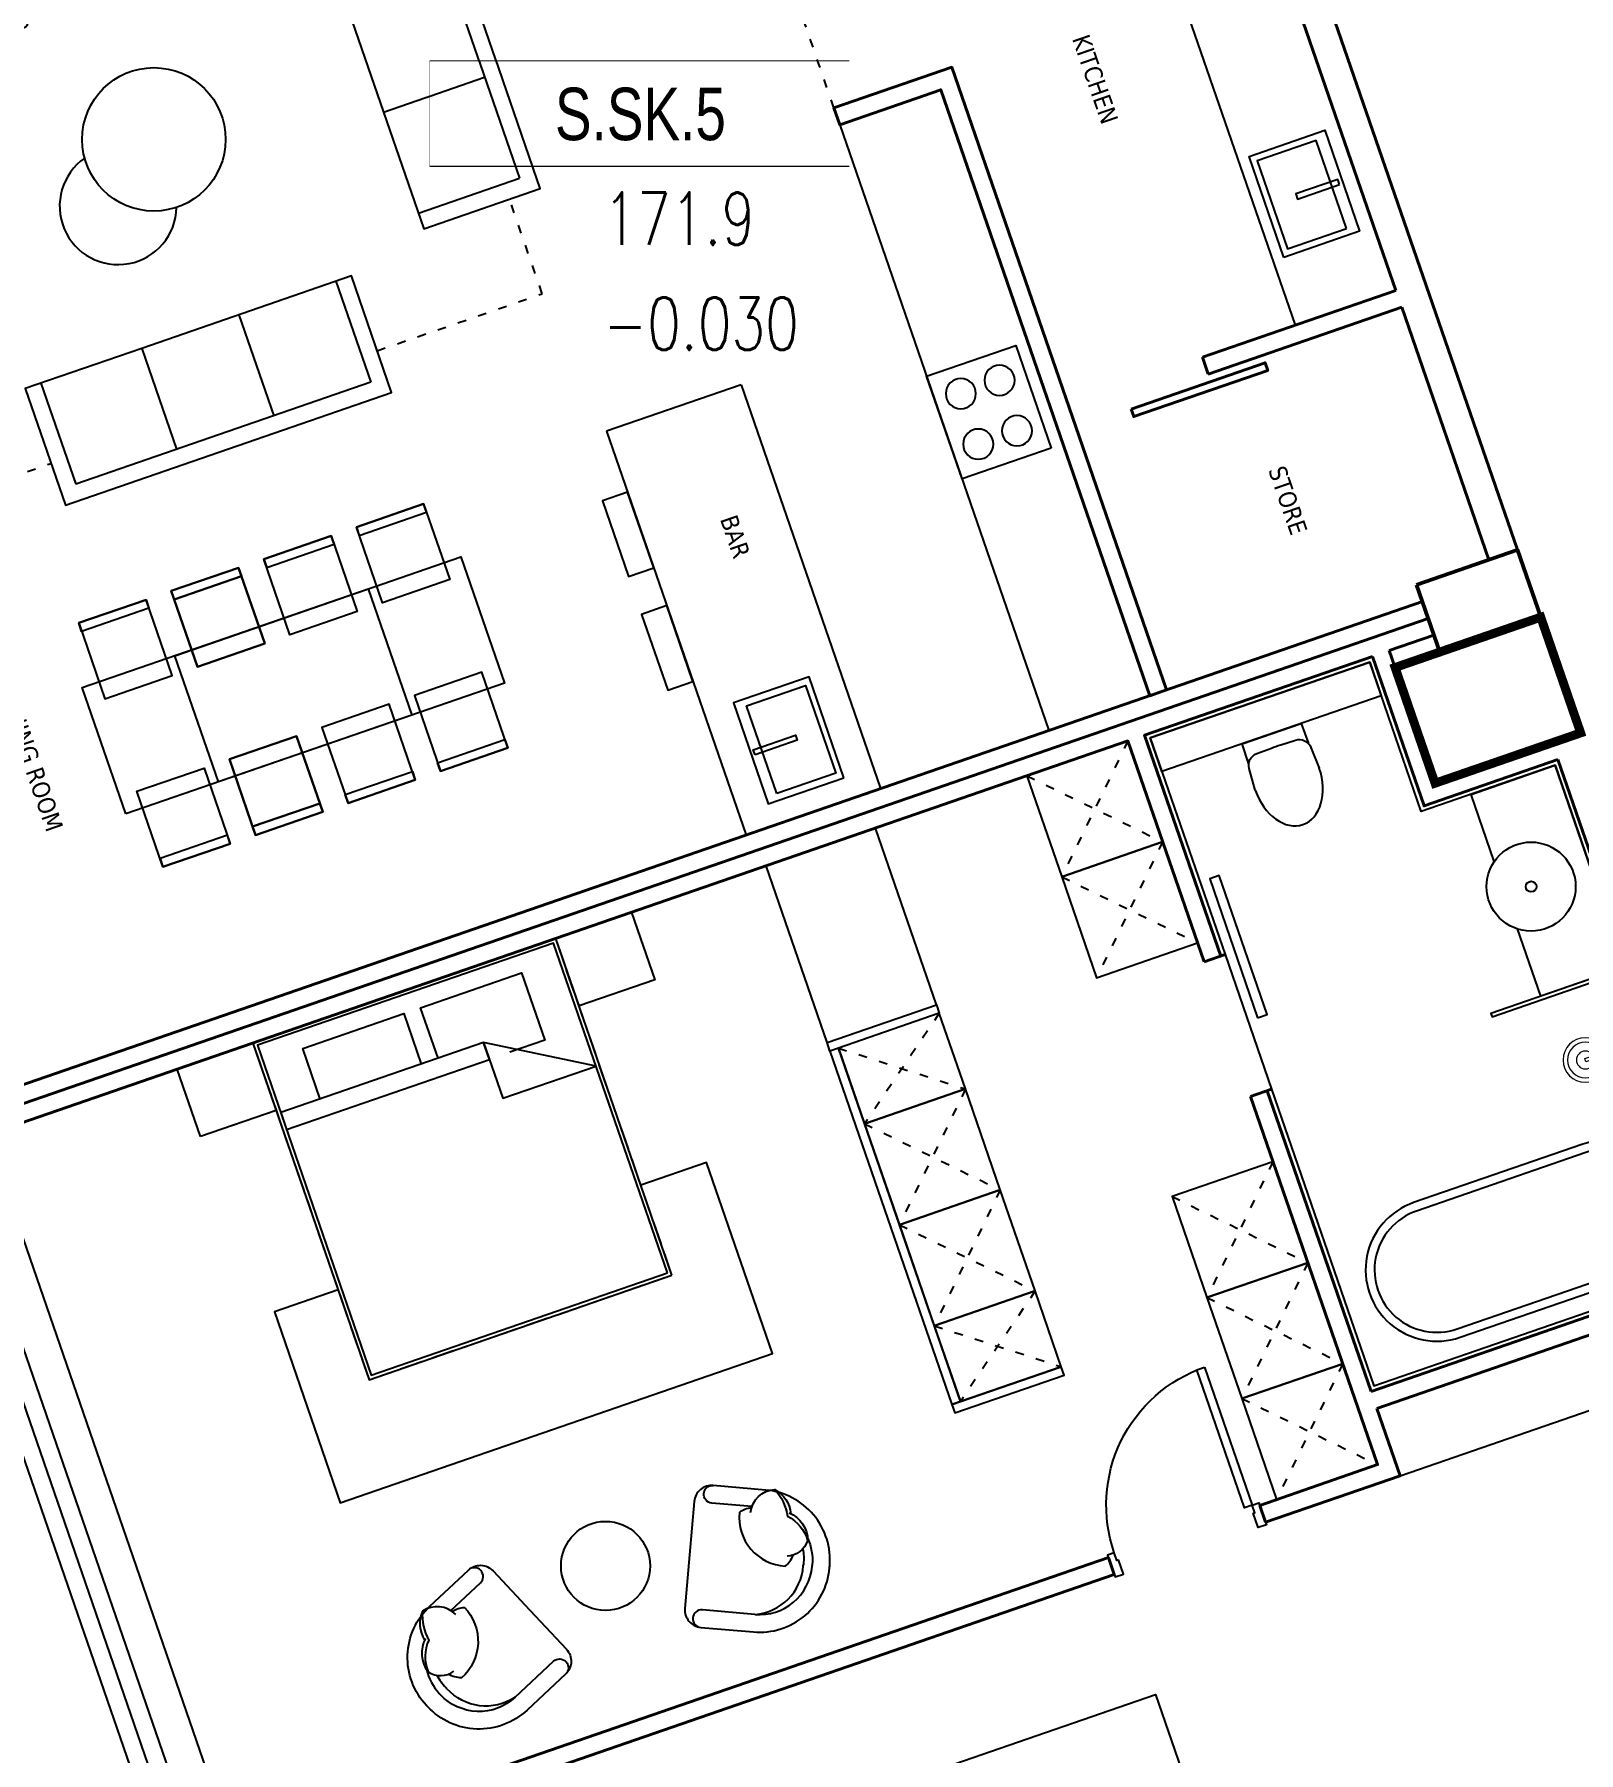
# Model space of a CAD drawing. Header units: millimetres. Extents: x -361654186 to 361255443, y -278569811 to 278836587.
# Drawn here: x -57586 to -48909, y 16563 to 26214 of the extents above; entities that cross this region are included whole.
import ezdxf
from ezdxf.enums import TextEntityAlignment as Align
from ezdxf.xclip import XClip

# ---------------------------------------------------------------- set-up
doc = ezdxf.new("R2010")
doc.units = ezdxf.units.MM
doc.header["$MEASUREMENT"] = 0
doc.header["$XCLIPFRAME"] = 0
doc.set_wipeout_variables(frame=1)
doc.linetypes.add('220126_HDN_HBA typical plan$0$HIDDEN', pattern=[0.375, 0.25, -0.125])
doc.linetypes.add('ACAD_ISO03W100', pattern=[30, 12, -18])
for name, color, linetype, lineweight in [('00_duong_QH', 7, 'Continuous', 9), ('A-NoiThat', 39, 'Continuous', 13), ('KT-Chuviet', 255, 'Continuous', 15), ('KT-Net cat', 1, 'Continuous', 40), ('KT-Net cot vach', 2, 'Continuous', 50), ('KT-Net thay', 7, 'Continuous', 15), ('KT-Net truc', 18, 'Continuous', 15)]:
    doc.layers.add(name, color=color, linetype=linetype, lineweight=lineweight)
for name, color, linetype in [('1VinaPVC-Text', 9, 'Continuous'), ('220403_HDN_Penthouse Plan$0$220207_HDN_HBA_PH_PM$0$A-_FURT-LOOSE_E_N', 8, 'Continuous'), ('220403_HDN_Penthouse Plan$0$220207_HDN_HBA_PH_PM$0$FURN', 8, 'Continuous'), ('220403_HDN_Penthouse Plan$0$FURN', 8, 'Continuous'), ('A-_FURN----_E-_N', 251, 'Continuous'), ('A-_SANIEQPT_E-_N', 251, 'Continuous'), ('IDEA - dim', 251, 'Continuous'), ('Kaka - ph', 7, 'Continuous'), ('KT-Net manh', 139, 'Continuous')]:
    doc.layers.add(name, color=color, linetype=linetype)
doc.styles.add('font unicode ccu', font='arial.ttf')
doc.styles.add('ROMANS', font='ROMANS.SHX')
doc.styles.add('Tahoma', font='tahoma.ttf')

# ---------------------------------------------------------------- blocks, each defined once
blk = doc.blocks.new('TAG CAO DO SAN')
at = {"layer": 'KT-Net thay', "flags": 128}
blk.add_lwpolyline([(1526701.778855525, -266095.2298759429), (1526701.778855525, -266566.6584041911), (1527644.63591202, -266566.6584041911), (1527644.63591202, -266095.2298759429)], close=True, dxfattribs=at)
blk.add_wipeout([(1526701.778855525, -266095.2298759429), (1527644.6359120198, -266095.2298759429), (1527644.6359120198, -266566.65840419114), (1526701.778855525, -266566.65840419114)]).dxf.layer = 'KT-Net thay'
for points in [[(1526701.778855525, -266330.9441400666), (1527644.63591202, -266330.9441400666)], [(1526701.778855525, -266566.6584041911), (1527644.63591202, -266566.6584041911)]]:
    blk.add_lwpolyline(points, dxfattribs=at)
at = {"layer": 'KT-Chuviet', "color": 31, "style": 'ROMANS', "width": 0.75}
blk.add_text('DTTT:', height=117.8571320618522, dxfattribs=at).set_placement((1526748.92170835, -266507.8139601254))
at = {"layer": 'KT-Chuviet', "color": 31, "style": 'font unicode ccu', "width": 0.75}
blk.add_attdef('TÊNPHÒNG', text='', height=117.85713, dxfattribs=at).set_placement((1527175.308820772, -266213.4467624734), align=Align.MIDDLE_CENTER)
at = {"layer": 'KT-Chuviet', "color": 31, "ltscale": 15, "style": 'ROMANS', "width": 0.75, "flags": 8}
blk.add_attdef('CAO-DO', (1527091.943339912, -266507.7298381611), '', height=117.8571320618522, dxfattribs=at)
blk = doc.blocks.new('220126_HDN_HBA typical plan$0$210902_YS plan 330pm ver13$0$TOTO-WC-CW822J')
at = {"color": 0}
blk.add_lwpolyline([(-177.2072506700642, -119.1915361834399), (-175, 0), (175, 0), (177.2072506700642, -119.1915361836145)], dxfattribs=at)
blk.add_lwpolyline([(-190, -270), (-183.3947591906181, -144.5004246227618, -0.3908696114996718), (-115.4352058441145, -78.20653349565691), (-27.76706723973621, -75.77130742336158, -0.01388621073825284), (27.76706724101678, -75.77130742336158), (115.4352058439981, -78.20653349565691, -0.3908696114996718), (183.3947591905016, -144.5004246227618), (190, -270)], format="xyb", dxfattribs=at)
blk.add_ellipse((0, -270), major_axis=(0, -270), ratio=0.7037037037037037, start_param=4.71238898038469, end_param=7.853981633974483, dxfattribs=at)
blk = doc.blocks.new('A$C2A980E36')
at = {"ltscale": 0.5}
blk.add_lwpolyline([(-10, 0), (10, 0), (10, 400), (-10, 400)], close=True, dxfattribs=at)
blk.add_lwpolyline([(160, 60), (160, 30, -0.4142135623730916), (150, 20), (-150, 20, -0.4142135623730987), (-160, 30), (-160, 60.00000000000728, -0.414213562373095), (-150, 70.00000000000728), (150, 70, -0.4142135623730915)], format="xyb", close=True, dxfattribs=at)
for centre, radius in [((0, 400), 125), ((0, 400), 100), ((0, 400), 50), ((-85, 90.00000000000728), 20), ((85, 90), 20)]:
    blk.add_circle(centre, radius, dxfattribs=at)
blk = doc.blocks.new('*U99')
at = {"layer": 'A-_FURN----_E-_N', "linetype": 'Continuous'}
for points in [[(-899.9999999999709, 600), (-899.9999999999709, 1000), (-1349.999999999971, 1000), (-1349.999999999971, 600)], [(-900.0000000000291, -1000), (-900.0000000000291, 1000), (900.0000000000291, 1000), (900.0000000000291, -1000)], [(-880.0000000000291, -980), (-880.0000000000291, 980), (880.0000000000291, 980), (880.0000000000291, -980)], [(1350.000000000029, 600), (1350.000000000029, 1000), (900.0000000000291, 1000), (900.0000000000291, 600)]]:
    blk.add_lwpolyline(points, close=True, dxfattribs=at)
at = {"layer": 'A-_FURN----_E-_N', "linetype": '220126_HDN_HBA typical plan$0$HIDDEN', "ltscale": 500}
blk.add_lwpolyline([(-900.0000000000291, -1000), (-900.0000000000291, 1000), (900.0000000000291, 1000), (900.0000000000291, -1000)], close=True, dxfattribs=at)
at = {"layer": 'A-_FURN----_E-_N', "linetype": 'Continuous'}
for points in [[(-54.9999999999709, 580), (-54.9999999999709, 880), (-655.605454891891, 880), (-655.605454891891, 480), (-448.1151331290312, 480)], [(645.6054548844986, 580), (645.6054548844986, 880), (45.0000000000291, 880), (45.0000000000291, 580)], [(-880.0000000000291, 248.6659454330802), (-326.2632651105232, 580), (880.0000000000291, 580), (880.0000000000291, 480), (-326.2632651105232, 480), (-326.2632651105232, 580), (-326.2632651105232, 248.6659454330802), (-880.0000000000291, 248.6659454330802)]]:
    blk.add_lwpolyline(points, dxfattribs=at)
blk = doc.blocks.new('d900n')
for points in [[(20, -50), (20, -40), (65, -40), (65, 0), (-65, 0), (-65, -50)], [(885, -40), (65, -40), (65, -85), (885, -85)], [(20, -850), (20, -860), (65, -860), (65, -900), (-65, -900), (-65, -850)]]:
    blk.add_lwpolyline(points, close=True)
blk.add_arc((65, -40), 820, 270, 0)
blk = doc.blocks.new('skvl2')
at = {"layer": 'A-_FURN----_E-_N', "color": 8, "ltscale": 5, "extrusion": (2.907488014377589e-06, 1.613618510957898e-06, 0.9999999999944714)}
for points, elevation in [([(-10113.45280829926, 12081.4506760345, 1), (-9852.376060990931, 11325.25035069152), (-8900.633492720268, 11653.83769146628, 1), (-9161.710240085244, 12410.03801681812)], -0.008722334340745482), ([(-10097.1355115822, 12034.18815570159, 1), (-9868.693357702703, 11372.5128710238), (-8916.950789414912, 11701.10021179766, 1), (-9145.392943343008, 12362.77549650138)], -0.008722334340645958)]:
    blk.add_lwpolyline(points, format="xyb", close=True, dxfattribs=dict(at, elevation=elevation))
at = {"layer": 'IDEA - dim'}
for p, q in [((-12794.34228518828, 13192.37600539401), (-13137.00551602083, 14184.88893238055)), ((-13408.75504951329, 12980.25114821194), (-13751.41828034582, 13972.76407519851)), ((-11172.58714783321, 13474.39360481232), (-10911.51040053225, 12718.19327948924)), ((-10188.68275521923, 10547.94063770557), (-8562.85205577455, 11109.25564440274))]:
    blk.add_line(p, q, dxfattribs=at)
for points in [[(-10911.51040053225, 12718.19327948924), (-10336.38311046915, 11052.35574955196), (-8351.35725649602, 11737.682211217), (-8351.35725649594, 11737.68221121704), (-8351.35725649602, 11737.68221121701), (-9318.099667510593, 14537.82022913893), (-10070.21520978399, 14278.15374602383), (-10359.90464452695, 15117.22979345475), (-11592.81495685509, 14691.56981516933), (-11172.58714783321, 13474.39360481232)], [(-9660.186496913171, 13996.54710002318), (-9790.72487028205, 14374.64726257016), (-9318.099667510593, 14537.82022913893), (-8926.484546559142, 13403.5197411543), (-9399.109749886076, 13240.34677409119), (-9529.648123310959, 13618.44693680036)], [(-18095.29323830882, 12367.25733219694), (-16822.54355743092, 8680.780931916335)], [(-18378.86835078342, 12269.35352438035), (-17106.11866990553, 8582.877124099745)], [(-18284.34331011807, 12301.98811779295), (-17011.59362924017, 8615.511717512345)], [(-16156.15448578035, 11592.0936188685), (-16514.01910194763, 11468.54152978001), (-16143.46608077531, 10395.24673023615), (-13714.90381859665, 11233.70330688018), (-14085.45683976897, 12306.99810642404), (-14454.70375380335, 12179.51630029571)]]:
    blk.add_lwpolyline(points, dxfattribs=at)
for points in [[(-11592.81495685509, 14691.56981516933), (-10359.90464450551, 15117.22979321746), (-10294.63545768028, 14928.17971188667), (-11527.54577002983, 14502.51973383856)], [(-11719.12990603998, 14674.40783356991), (-12286.28015003228, 14478.60027309418), (-12090.47258955656, 13911.45002910186), (-11523.32234556423, 14107.25758957759)], [(-11523.32234556426, 14107.25758957761), (-12090.47258955656, 13911.45002910188), (-11894.66502908085, 13344.29978510956), (-11327.51478508851, 13540.10734558529)], [(-10990.09507415799, 13120.17014683923), (-10936.10923130137, 13138.80865806612), (-11205.09313150385, 13917.91179514213), (-11259.07897436047, 13899.27328391524)], [(-8926.484546559142, 13403.5197411543), (-9678.600088684005, 13143.853257609), (-9672.07317000148, 13124.94824947592), (-8919.957627876618, 13384.61473302122)], [(-12778.02498848195, 13145.11348506131), (-13392.43775280696, 12932.98862787926), (-13408.75504951327, 12980.25114821195), (-12794.34228518826, 13192.37600539401)], [(-12778.02498848191, 13145.11348506135), (-13345.17523247421, 12949.30592458562), (-13198.31956211741, 12523.94324159139), (-12631.16931812507, 12719.75080206712)], [(-13345.17523247424, 12949.30592458563), (-13392.43775280695, 12932.98862787931), (-12707.11129114186, 10947.96277390619), (-12659.84877080916, 10964.28007061251)], [(-12631.16931812512, 12719.75080206712), (-13198.31956211742, 12523.94324159138), (-13002.51200164171, 11956.79299759906), (-12435.36175764937, 12152.6005580748)], [(-10903.26507072446, 12311.28181693526), (-11470.41531471677, 12115.47425645953), (-11274.60775424105, 11548.32401246721), (-10707.45751024871, 11744.13157294294)], [(-12435.3617576494, 12152.60055807479), (-13002.51200164171, 11956.79299759906), (-12806.70444116599, 11389.64275360673), (-12239.55419717365, 11585.45031408247)], [(-10707.45751024871, 11744.13157294294), (-11274.60775424102, 11548.32401246721), (-11078.8001937653, 10981.17376847489), (-10511.64994977297, 11176.98132895062)], [(-12239.55419717368, 11585.45031408246), (-12806.70444116599, 11389.64275360673), (-12659.84877080921, 10964.28007061248), (-12092.69852681688, 11160.08763108822)], [(-12092.69852681688, 11160.08763108822), (-12707.11129114189, 10947.96277390618), (-12690.79399443557, 10900.70025357349), (-12076.38123011056, 11112.82511075553)], [(-10511.64994977297, 11176.98132895063), (-11078.80019376527, 10981.1737684749), (-10882.99263328956, 10414.02352448257), (-10315.84238929722, 10609.83108495831)]]:
    blk.add_lwpolyline(points, close=True, dxfattribs=at)
blk.add_lwpolyline([(-18603.93182025675, 12614.81907458622), (-14992.93625806062, 2155.692569544146, 0.3198757453656702), (-11968.13510910986, 3.92901711165905e-10), (-5.820766091346741e-11, 3.92901711165905e-10)], format="xyb", dxfattribs=at)
at = {"layer": 'IDEA - dim', "extrusion": (2.048736659469459e-06, -2.580037197286666e-06, 0.9999999999945731)}
for points, elevation in [([(-14181.36774931891, 10102.90902178195), (-14207.42199458267, 9802.803305094589, 0.4142135630271021), (-14117.56905310247, 9695.865612673253), (-13822.38310233064, 9670.238486231458, 0.4142135623801719), (-13394.63233253215, 10029.65025199555), (-13394.20521375958, 10034.57001784123), (-13393.77809498512, 10039.48978367545, 0.4142135623801719), (-13753.18986079257, 10467.24055344976), (-14048.37581154189, 10492.86767999313, 0.4142135630271021), (-14155.31350400332, 10403.01473858107), (-14181.3677493096, 10102.9090218937)], -0.05511976906705834), ([(-13830.71207719808, 10374.83385187184), (-14056.91818704095, 10394.47236305324, -0.414213562373095), (-14101.84465776798, 10447.94120927687), (-14101.84465776798, 10447.94120927687, -0.4142135623730951), (-14048.37581154189, 10492.86767999313)], -0.05511976906706525), ([(-13839.07525891746, 10340.77078691831, -0.3567723648219203), (-13702.82823573202, 10470.97598408108, -0.2495420503229878), (-13611.7241908058, 10334.37101139451, 9.616880347716284)], -0.05511976906709289), ([(-13702.82823573202, 10470.97598408108, -0.1477298758543702), (-13630.76053689646, 10319.84486008809, -0.2133427585932454), (-13517.76700798939, 10182.20477910903, -0.1786618101816585)], -0.05511976906706941), ([(-13833.92288993976, 10365.30676902057, 0.1655406298837506), (-13901.56897522807, 10340.51496209385, 0.4259891687143785), (-13643.71965084505, 10039.74314017305, 0.1215233233290522), (-13599.17907161568, 10101.95979810299, -7.115464291357926)], -0.05511976906706064), ([(-13622.29735634713, 10339.12465037298, -0.30666349490175), (-13517.76700798939, 10182.20477910903, -0.3063299663357472), (-13633.18742363645, 10095.64225186022, 0.8728471598091936)], -0.05511976906705614), ([(-13544.68980998869, 10137.10290122699, -0.07238423636161047), (-13541.37107032989, 10052.30334691558), (-13541.79818910618, 10047.3835810774)], -0.05511976906707067), ([(-13518.3864023718, 10197.93736820969, -0.1305914894705199), (-13492.17341185436, 10048.03215916458), (-13492.60053062701, 10043.11239332896)], -0.05511976906707657), ([(-13813.84072682434, 9768.633803107676, 0.3727189106391239), (-13542.22530787885, 10042.46381524277), (-13541.79818910618, 10047.3835810774)], -0.05511976906707067), ([(-13813.84072684483, 9768.633803107676, 0.4142135623801858), (-13493.02764940323, 10038.19262749413), (-13492.60053062701, 10043.11239332896)], -0.05511976906707657), ([(-13813.8358553926, 9768.633380223897), (-14109.02667761651, 9794.260929623137, 0.414213562373095), (-14162.49552384066, 9749.334458895453), (-14162.49552384066, 9749.334458895453, 0.4142135623730951), (-14117.56905310247, 9695.865612673253)], -0.05511976906704565)]:
    blk.add_lwpolyline(points, format="xyb", dxfattribs=dict(at, elevation=elevation))
at = {"layer": 'IDEA - dim', "extrusion": (-2.057624930359121e-08, -3.294463606901965e-06, 0.9999999999945731)}
for points, elevation in [([(-15078.70878729323, 9793.103707610015), (-14873.05178438187, 9572.995865772851, -0.4142135630271021), (-14877.78976439438, 9433.400834706374), (-15094.28928093096, 9231.115258151465, -0.4142135623801719), (-15652.6694051891, 9250.067178008374), (-15656.04083146356, 9253.67550328444), (-15659.41225773244, 9257.283828550382, -0.4142135623801719), (-15640.4603378265, 9815.663952816281), (-15423.96082137029, 10017.94952943732, -0.4142135630271021), (-15284.36579031432, 10013.21154950315), (-15078.70878736951, 9793.103707692226)], -0.03195276049259536), ([(-15522.43962739504, 9790.768080825392), (-15356.53229582764, 9945.783023923945, 0.414213562373095), (-15354.16330583962, 10015.58053945932), (-15354.16330583962, 10015.58053945932, 0.4142135623730951), (-15423.96082137029, 10017.94952943732)], -0.03195276049260225), ([(-15494.84237628079, 9769.120288017828, 0.3567723648219203), (-15682.39936969447, 9787.532754357688, 0.2495420503229878), (-15669.81852018079, 9623.817795388948, -9.616880347716284)], -0.03195276049262986), ([(-15682.39936969447, 9787.532754357688, 0.1477298758543702), (-15645.87496492059, 9624.13037459918, 0.2133427585932454), (-15649.88244867531, 9446.095912933035, 0.1786618101816585)], -0.03195276049260634), ([(-15514.03492560974, 9785.251232629393, -0.1655406298837506), (-15445.50219713241, 9807.474906335006, -0.4259891687143785), (-15462.86539756543, 9411.686475204115, -0.1215233233290522), (-15536.30370318978, 9433.17114390251, 7.115464291357926)], -0.03195276049259771), ([(-15664.43026623723, 9634.082084577312, 0.30666349490175), (-15649.88244867531, 9446.095912933035, 0.3063299663357472), (-15505.64158766912, 9449.180955565884, -0.8728471598091936)], -0.03195276049259315), ([(-15659.1013223316, 9458.859547905868, 0.1305914894705199), (-15587.24575226855, 9324.712354041652), (-15583.87432600027, 9321.104028773507)], -0.03195276049261359), ([(-15161.72137933933, 9303.278425336926), (-14945.21828993288, 9505.56734023567, -0.414213562373095), (-14875.42077439673, 9503.198350247514), (-14875.42077439673, 9503.198350247514, -0.4142135623730951), (-14877.78976439438, 9433.400834706374)], -0.03195276049258256), ([(-15600.86836263189, 9427.211103553233, 0.07238423636161047), (-15551.16249950841, 9358.426616817578), (-15547.79107323561, 9354.818291549713)], -0.03195276049260769), ([(-15161.71780642391, 9303.281763622837, -0.4142135623801858), (-15580.50289972963, 9317.495703508202), (-15583.87432600027, 9321.104028773507)], -0.03195276049261359), ([(-15161.71780644004, 9303.281763610199, -0.3727189106391239), (-15544.41964696794, 9351.20996628236), (-15547.79107323561, 9354.818291549713)], -0.03195276049260769)]:
    blk.add_lwpolyline(points, format="xyb", dxfattribs=dict(at, elevation=elevation))
at = {"layer": 'IDEA - dim', "extrusion": (1.6936254012062e-06, 5.847210597125484e-07, 0.9999999999983948), "elevation": -0.01413440817112991}
blk.add_lwpolyline([(-15604.23179526515, 7051.284231017107), (-15873.55024744396, 7831.356730528553), (-11563.19221558517, 9319.499945713598), (-11255.66991299395, 8428.771263322255)], dxfattribs=at)
at = {"layer": 'IDEA - dim'}
for centre, radius in [((-9453.129749410386, 13856.4489083376), 250), ((-9453.129749410386, 13856.4489083376), 30), ((-14653.5315523984, 10041.22741741249), 250)]:
    blk.add_circle(centre, radius, dxfattribs=at)
at = {"layer": 'Kaka - ph', "color": 6, "const_width": 50}
blk.add_lwpolyline([(-9398.98932852503, 15369.63995349001), (-10217.27239883786, 15087.12925517559), (-9992.85215062712, 14437.1032885771), (-9174.569079942477, 14719.61398701985)], close=True, dxfattribs=at)
at = {"layer": 'KT-Net cat'}
for p, q in [((-9302.62705569272, 14569.61013764494), (-8319.567347976466, 11722.20959940383)), ((-11290.74344866494, 13433.60036304654), (-11172.58714783321, 13474.39360481232)), ((-11029.66670136397, 12677.40003772346), (-10911.51040053224, 12718.19327948924)), ((-10977.51767395494, 10381.38893106995), (-10944.88308054232, 10286.86389040459)), ((-11828.24303994341, 10087.67759035636), (-11795.60844653079, 9993.152549690989))]:
    blk.add_line(p, q, dxfattribs=at)
for points in [[(-17971.51174135, 12621.57677748274), (-10031.40875934256, 15362.88247434499)], [(-10249.90699203481, 15181.65429539156), (-9998.774165929994, 15268.35743367962)], [(-10249.90699203481, 15181.65429539156), (-9992.85215062712, 14437.1032885771), (-9174.569079942477, 14719.61398701985)], [(-11196.21840799953, 13466.23495645917), (-11624.60486537457, 14707.04242698253), (-10344.43203270022, 15149.01970197893)], [(-10344.43203270022, 15149.01970197893), (-10054.7425979526, 14309.94365453451), (-9302.62705569272, 14569.61013764494)], [(-11290.74344866494, 13433.60036304654), (-11719.12990603998, 14674.4078335699), (-17938.87714793737, 12527.05173681736)], [(-10977.51767395494, 10381.38893106995), (-10315.84238929724, 10609.83108495831), (-11029.66670136397, 12677.40003772346)], [(-10351.85572228231, 11020.56584103245), (-10935.14166069857, 12710.03463113609)], [(-8319.567347976466, 11722.20959940383), (-10351.85572228231, 11020.56584103245)], [(-8693.390429424668, 11487.35580706366), (-10319.22112886969, 10926.04080036706)], [(-10944.88308054232, 10286.86389040459), (-10188.68275521922, 10547.94063770557), (-10319.22112886969, 10926.04080036706)], [(-16535.58963119454, 8462.47498820581), (-11828.24303994341, 10087.67759035636)], [(-16502.95503778191, 8367.94994754043), (-11795.60844653079, 9993.152549690989)]]:
    blk.add_lwpolyline(points, dxfattribs=at)
at = {"layer": 'KT-Net cot vach'}
blk.add_lwpolyline([(-10096.67794616777, 15551.93255567584), (-9529.52770217543, 15747.74011615156), (-9398.98932852503, 15369.63995349001), (-9966.139572517422, 15173.83239301429)], close=True, dxfattribs=at)
at = {"layer": 'KT-Net manh', "linetype": 'ACAD_ISO03W100', "ltscale": 4}
for p, q in [((-11719.12990603998, 14674.4078335699), (-12090.47258955656, 13911.45002910186)), ((-12286.28015003228, 14478.60027309417), (-11523.32234556423, 14107.25758957759)), ((-11523.32234556426, 14107.2575895776), (-11894.66502908085, 13344.29978510956)), ((-12090.47258955656, 13911.45002910187), (-11327.51478508851, 13540.10734558529)), ((-12778.02498848191, 13145.11348506135), (-13198.31956211741, 12523.94324159139)), ((-13345.17523247421, 12949.30592458561), (-12631.16931812507, 12719.75080206712)), ((-12631.16931812512, 12719.75080206711), (-13002.51200164171, 11956.79299759906)), ((-13198.31956211742, 12523.94324159138), (-12435.36175764937, 12152.6005580748)), ((-10903.26507072446, 12311.28181693525), (-11274.60775424105, 11548.32401246721)), ((-12435.3617576494, 12152.60055807478), (-12806.70444116599, 11389.64275360673)), ((-11470.41531471677, 12115.47425645952), (-10707.45751024871, 11744.13157294294)), ((-13002.51200164171, 11956.79299759905), (-12239.55419717365, 11585.45031408247)), ((-10707.45751024871, 11744.13157294293), (-11078.8001937653, 10981.17376847489)), ((-12239.55419717368, 11585.45031408245), (-12659.84877080921, 10964.28007061248)), ((-11274.60775424102, 11548.3240124672), (-10511.64994977297, 11176.98132895062)), ((-12806.70444116599, 11389.64275360672), (-12092.69852681688, 11160.08763108822)), ((-10511.64994977297, 11176.98132895062), (-10882.99263328956, 10414.02352448257)), ((-11078.80019376527, 10981.17376847489), (-10315.84238929722, 10609.83108495831))]:
    blk.add_line(p, q, dxfattribs=at)
at = {"layer": 'A-_SANIEQPT_E-_N', "extrusion": (0, 0, -1), "xscale": -1, "zscale": -1, "rotation": 340.9528620467867}
blk.add_blockref('220126_HDN_HBA typical plan$0$210902_YS plan 330pm ver13$0$TOTO-WC-CW822J', (10911.09061385505, 14715.34972286261), dxfattribs=at)
at = {"layer": 'A-NoiThat', "extrusion": (0, 0, -1), "zscale": -1, "rotation": 250.9528620467833}
blk.add_blockref('A$C2A980E36', (8770.514246093058, 13013.0414890422), dxfattribs=at)
at = {"layer": 'IDEA - dim', "xscale": -1, "rotation": 19.04713795321677}
blk.add_blockref('*U99', (-15457.36072052534, 12325.8699101733), dxfattribs=at)
at = {"layer": 'IDEA - dim', "extrusion": (0, 0, -1), "zscale": -1, "rotation": 70.95286204680225}
blk.add_blockref('d900n', (10961.20037724864, 10334.12641073727), dxfattribs=at)
blk = doc.blocks.new('*U108')
at = {"ltscale": 5}
for points in [[(-300, -450), (300, -450), (300, 0), (-300, 0)], [(-261, -65), (261, -65), (261, -415), (-261, -415)], [(-15, -20), (15, -20), (15, -270), (-15, -270)]]:
    blk.add_lwpolyline(points, close=True, dxfattribs=at)
blk = doc.blocks.new('220403_HDN_Penthouse Plan$0$A$Cece1f3a0')
at = {"layer": '220403_HDN_Penthouse Plan$0$FURN'}
blk.add_circle((0, 0), 436.4401978151038, dxfattribs=at)
blk.add_arc((-338.3854285888374, -312.7837343905121, -1.718933365873774e-06), 355.9119288381189, 105.8232951692103, 339.6736847698053, dxfattribs=at)
blk = doc.blocks.new('*U257')
at = {"linetype": 'Continuous'}
for points in [[(-375.0000000000002, -849.9999999962746), (374.9999999999998, -849.9999999962748), (375.0000000000002, 850.0000000037252), (-374.9999999999998, 850.0000000037254)], [(-724.9999999999999, 750.0000000037254), (-274.9999999999999, 750.0000000037253), (-274.9999999999999, 350.0000000037253), (-724.9999999999999, 350.0000000037254)], [(-724.9999999999999, 350.0000000037254), (-674.9999999999999, 350.0000000037254), (-674.9999999999999, 750.0000000037254), (-724.9999999999999, 750.0000000037254)], [(725.0000000000001, 750.0000000037252), (275.0000000000001, 750.0000000037253), (275.0000000000001, 350.0000000037252), (725.0000000000001, 350.0000000037252)], [(725.0000000000001, 350.0000000037252), (675.0000000000001, 350.0000000037252), (675.0000000000001, 750.0000000037252), (725.0000000000001, 750.0000000037252)], [(-725, 200.0000000037254), (-274.9999999999999, 200.0000000037253), (-275.0000000000001, -199.9999999962747), (-725, -199.9999999962746)], [(-725, -199.9999999962746), (-675, -199.9999999962746), (-675, 200.0000000037254), (-725, 200.0000000037254)], [(725, 200.0000000037251), (275.0000000000001, 200.0000000037252), (274.9999999999999, -199.9999999962748), (725, -199.9999999962749)], [(725, -199.9999999962749), (675, -199.9999999962748), (675, 200.0000000037252), (725, 200.0000000037251)], [(-725.0000000000001, -749.9999999962746), (-275.0000000000001, -749.9999999962747), (-275.0000000000001, -349.9999999962747), (-725.0000000000001, -349.9999999962746)], [(-725.0000000000001, -349.9999999962746), (-675.0000000000001, -349.9999999962746), (-675.0000000000001, -749.9999999962746), (-725.0000000000001, -749.9999999962746)], [(724.9999999999999, -749.9999999962748), (274.9999999999999, -749.9999999962747), (274.9999999999999, -349.9999999962748), (724.9999999999999, -349.9999999962748)], [(724.9999999999999, -349.9999999962748), (674.9999999999999, -349.9999999962748), (674.9999999999999, -749.9999999962748), (724.9999999999999, -749.9999999962748)]]:
    blk.add_lwpolyline(points, close=True, dxfattribs=at)
blk = doc.blocks.new('*U109')
at = {"ltscale": 5}
blk.add_lwpolyline([(305, -530), (305, -1.13686837721616e-13), (-305, 0), (-305, -530)], close=True, dxfattribs=at)
for centre in [(-150, -150), (150, -150.0000000000001), (-150, -380), (150, -380)]:
    blk.add_circle(centre, 85, dxfattribs=at)
blk = doc.blocks.new('skvl12')
at = {"layer": '220403_HDN_Penthouse Plan$0$220207_HDN_HBA_PH_PM$0$FURN', "extrusion": (4.066290018283895e-06, 4.06623315968505e-06, 0.9999999999834656)}
for points, elevation in [([(-2138.566941522668, -4619.976436495501), (-2138.567990245998, -4769.976436496187), (-1688.567990253759, -4769.979582691259), (-1688.566941535392, -4619.979582672586)], -0.0719553303393001), ([(-1463.566941535351, -4619.981155774684), (-1463.567990266538, -4769.981155752495), (-1013.567990281488, -4769.984301930191), (-1013.566941545557, -4619.984301956891)], -0.07195533033937164)]:
    blk.add_lwpolyline(points, close=True, dxfattribs=dict(at, elevation=elevation))
at = {"layer": 'IDEA - dim'}
for p, q in [((-2499.999999940395, -3819.999999999993), (-99.99999999998545, -3819.999999999993)), ((-2499.999999940395, -3819.999999999993), (-2499.999999940395, -4619.999999999993)), ((-99.99999999998545, -3819.999999999993), (-99.99999999998545, -4619.999999999993)), ((-2499.999999940395, -4619.999999999993), (-99.99999999998545, -4619.999999999993))]:
    blk.add_line(p, q, dxfattribs=at)
for points in [[(-1800, -170), (-5049.809319245061, -170), (-5049.809319245061, -770), (-1800, -770)], [(-100, -2220), (-3700, -2220), (-3700, -2819.999999999993), (-100, -2819.999999999993)], [(-4602.669413562035, -5219.532830771313), (-3910.361721253619, -5219.532517978521), (-3910.36203404855, -4527.224825636738), (-5848.823572506051, -4527.225701462499), (-5848.823259714176, -5219.533393801474), (-4602.669413562035, -5219.532830771313)], [(-3792.369889313763, -6936.921894237334), (-3792.369576522804, -7629.229586543144), (-3100.061884181647, -7629.229273749945), (-3100.062760004381, -5690.767735291382), (-3792.370452345684, -5690.768048084537), (-3792.369889313763, -6936.921894237334)]]:
    blk.add_lwpolyline(points, close=True, dxfattribs=at)
for points in [[(-5756.51583849547, -4619.533352036648), (-4002.669684650886, -4619.532559623818)], [(-4602.669413561322, -5219.532830748263), (-4602.669684649634, -4619.532830712975)], [(-4002.66941356301, -5219.532559659005), (-4002.669684649605, -4619.532559626117)], [(-3792.37041061437, -5783.075740392196), (-3192.370410580828, -5783.075469303199)], [(-3192.370410580828, -5783.075469303199), (-3192.369618167257, -7536.921623146067)], [(-3792.37014995316, -6359.998817313979), (-3192.370149921553, -6359.998546226365)], [(-3792.369889290247, -6936.921894236242), (-3192.369889257185, -6936.921623149035)], [(-3792.369618204888, -7536.921894235864), (-3192.369618171331, -7536.921623146867)]]:
    blk.add_lwpolyline(points, dxfattribs=at)
at = {"layer": 'KT-Net cat'}
for p, q in [((-200, 0), (-6150.002399619552, 0)), ((-1800, -170), (-5049.809319245061, -170)), ((-1800, -170), (-1800, -1320.000000000007)), ((-200, -170), (-1700, -170)), ((-1700, -170), (-1700, -1320)), ((-100, -600), (-100, -8999.999999999993)), ((0, -600), (0, -8999.999999999993)), ((-1800.000000000015, -1320.000000000015), (-1700.000000000015, -1320.000000000007))]:
    blk.add_line(p, q, dxfattribs=at)
for points in [[(-1655.991710555914, -1794.247109066688), (-1611.079289930116, -1794.247109066688), (-1611.079289930116, -997.3847372922974), (-1655.991710555914, -997.3847372922974)], [(-100, -2120), (-3800, -2120), (-3800, -2819.999999999993), (-3700, -2819.999999999993), (-3700, -2220), (-100, -2220)]]:
    blk.add_lwpolyline(points, close=True, dxfattribs=at)
at = {"layer": 'KT-Net cot vach'}
blk.add_lwpolyline([(-200, -600), (200, -600), (200, 0), (-200, 0)], close=True, dxfattribs=at)
at = {"layer": 'KT-Net manh', "linetype": 'ACAD_ISO03W100', "ltscale": 4}
blk.add_line((-3800, -2819.999999999993), (-5049.809319245061, -2819.999999999993), dxfattribs=at)
for points in [[(-3348.068091859517, -5690.767847342904), (-3348.068534872975, -4710.244377061179), (-3910.361951300889, -4710.244630967216)], [(-4160.776633591609, -8609.753222940308), (-3348.066773528873, -8609.75285595777), (-3348.067216468, -7629.229385803505)]]:
    blk.add_lwpolyline(points, dxfattribs=at)
at = {"layer": '220403_HDN_Penthouse Plan$0$220207_HDN_HBA_PH_PM$0$A-_FURT-LOOSE_E_N', "linetype": 'Continuous', "extrusion": (-4.066290018283878e-06, 4.066233159684949e-06, -0.9999999999834656), "zscale": -1, "rotation": 359.9995994156378}
blk.add_blockref('*U108', (2480.894190025728, -254.7815761980914, 0.009052033987948129), dxfattribs=at)
at = {"layer": '220403_HDN_Penthouse Plan$0$220207_HDN_HBA_PH_PM$0$A-_FURT-LOOSE_E_N', "linetype": 'Continuous', "extrusion": (8.958828799779545e-07, -3.170379741387248e-06, -0.9999999999945731), "zscale": -1, "rotation": 179.9999739967944}
blk.add_blockref('*U109', (1900.000000050615, -2819.999999809406, 0.06460346309491828), dxfattribs=at)
at = {"layer": '220403_HDN_Penthouse Plan$0$220207_HDN_HBA_PH_PM$0$A-_FURT-LOOSE_E_N', "linetype": 'Continuous', "extrusion": (-4.066290018283878e-06, -4.066233159684949e-06, -0.9999999999834656), "xscale": -1, "zscale": -1, "rotation": 180.0004005843623}
blk.add_blockref('*U108', (525.0788378841928, -4444.997902268338, 0.07537825012324074), dxfattribs=at)
at = {"layer": 'A-_FURN----_E-_N', "linetype": 'Continuous', "extrusion": (0, 0, -1), "zscale": -0.9999999999999993, "rotation": 0.002115201159143731}
for p in [(1725.011076145543, -6475.000000191176), (1725.031380619053, -7024.999999816391)]:
    blk.add_blockref('*U257', p, dxfattribs=at)
at = {"layer": 'IDEA - dim', "xscale": 0.9230769230769251, "yscale": 0.9230769230769251, "zscale": 0.9230769230769251, "rotation": 90.00002587216262}
blk.add_blockref('220403_HDN_Penthouse Plan$0$A$Cece1f3a0', (-4879.591916747246, -6489.568359098128), dxfattribs=at)
at = {"layer": '1VinaPVC-Text', "style": 'Tahoma'}
for s, height, rotation, text_generation_flag, p in [('STORE', 99.99999999999741, 180, 6, (-1081.833867287438, -1177.792341299086)), ('KITCHEN', 99.99999999999741, 180, 6, (-3731.571519553836, -1429.568130161344)), ('BAR', 99.99999999999741, 180, 6, (-1826.603863397046, -4180.003305933635)), ('LIVING ROOM', 99.99999999999754, 270.0021152025312, 4, (-5706.717420486471, -6320.089341168634)), ('DINNING ROOM', 99.99999999999741, 180, 6, (-2315.442089874297, -8329.844970837315))]:
    blk.add_text(s, height=height, rotation=rotation, dxfattribs=dict(at, text_generation_flag=text_generation_flag)).set_placement(p)

msp = doc.modelspace()

# ---------------------------------------------------------------- linework, layer by layer
at = {"layer": '00_duong_QH', "color": 251, "extrusion": (7.523163845262638e-37, 3.294527862871537e-06, 0.999999999994573)}
for points, elevation in [([(-67604.90176965017, 47058.39912733252), (-68012.35213467944, 48238.59925555533), (-68352.7775920881, 49264.16743229667, -0.5721348877573081), (-63965.76528848056, 55577.01043614166), (-63965.76528848056, 55577.01043614166), (-48893.15507076029, 51221.8753065636, -0.2600440029321422), (-45962.54642387945, 48619.04614140372), (-41822.53524546418, 36692.46096062789), (-40100.12540238816, 31673.68885131387, -0.0851587331875401), (-39798.75989159103, 29842.68546976995), (-39808.92737174686, 28170.41426536841), (-36873.04880857747, 28170.41426506306, -0.4853325089058095), (-36573.04880857747, 28570.41426536816), (-8455.935960193165, 28570.41426536828, -0.3325647711405137), (-3256.018511441536, 23917.1142295496), (-1689.895764558576, 16401.97386651206), (-1650.919857262634, 16200.17874522433), (-808.112200611271, 12371.35466469432, -0.4743644406092647), (-5967.075183934532, 6070.414265491208), (-38752.01715990249, 6070.414265491208), (-51104.45668749418, 6070.414265491208, -0.3210444216618651), (-56306.86537627783, 9785.724047365324), (-64631.75485163089, 33863.92235340727, 0.4109426663344203), (-65278.70866109524, 34182.93354594751)], 0.0001118480136267225), ([(-1001.103291434236, 10781.13626811015, -0.3653099340486283), (-5967.075183934532, 6470.4142654891), (-51150.28156369273, 6480.201532114244, -0.3200235889152288), (-55927.08832674194, 9911.412456889797), (-64253.71253836621, 33994.628165753, 0.4141945204049854), (-65414.78874716815, 34559.15165555495)], 0.0001118479985628557)]:
    msp.add_lwpolyline(points, format="xyb", dxfattribs=dict(at, elevation=elevation))

# ---------------------------------------------------------------- block references
at = {"layer": 'IDEA - dim'}
msp.add_blockref('skvl2', (-39723.11210799357, 7570.594820228667, -2.134706158919926e-05), dxfattribs=at)

# ---------------------------------------------------------------- next in the draw order: block references
at = {"layer": 'KT-Net truc'}
ref = msp.add_blockref('TAG CAO DO SAN', (-3872118.858349779, 691300.3245954026), dxfattribs=dict(at, xscale=2.5, yscale=2.5, zscale=2.5))
XClip(ref).set_block_clipping_path([(1526674.1636322693, -266330.944140067), (1527644.6359120195, -266095.2298759429)])
ref.add_attrib('CAO-DO', '171.9', (-54389, 25031), dxfattribs={"layer": 'KT-Chuviet', "color": 31, "ltscale": 15, "height": 294.6428301546305, "style": 'ROMANS', "width": 0.7500000000000001})
ref.add_attrib('CAO-DO', '-0.030', (-54389, 24441.71433969075), dxfattribs={"layer": 'KT-Chuviet', "color": 31, "ltscale": 15, "height": 294.6428301546305, "style": 'ROMANS', "width": 0.7500000000000001})
ref.add_attrib('TÊNPHÒNG', 'S.SK.5', dxfattribs={"layer": 'KT-Chuviet', "color": 31, "height": 294.642825, "style": 'font unicode ccu', "width": 0.7500000000000001}).set_placement((-54180.58629784884, 25766.70768921921), align=Align.MIDDLE_CENTER)

# ---------------------------------------------------------------- next in the draw order: block references
at = {"layer": 'IDEA - dim', "rotation": 289.0471379530849}
msp.add_blockref('skvl12', (-49187.37083754074, 23129.28478107447, 5.46011756935421e-05), dxfattribs=at)

doc.saveas('drawing.dxf')
